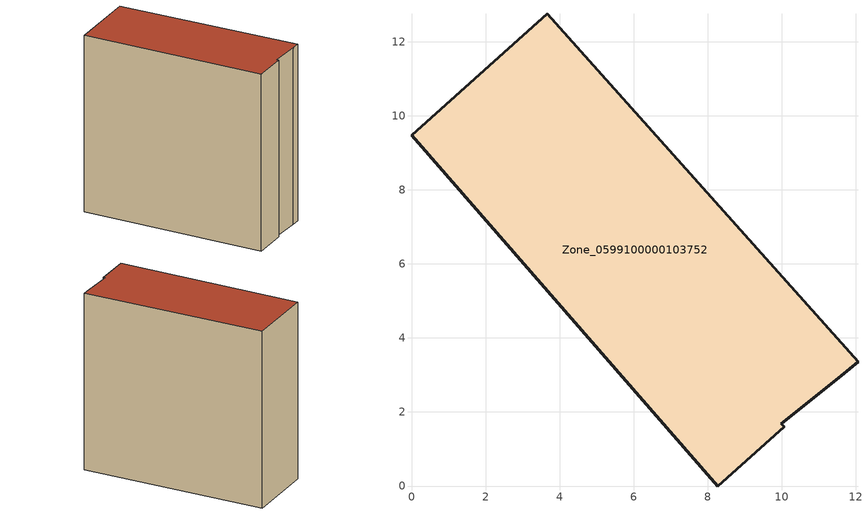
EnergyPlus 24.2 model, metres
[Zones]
Zone_0599100000103752
 floor ground (C_G): 10.07,1.6 8.27,0 0,9.47 3.66,12.75 12.06,3.36 11.6,2.98 9.99,1.68 z0
 wall outside (C_F): 11.6,2.98 12.06,3.36 3.66,12.75 0,9.47 8.27,0 10.07,1.6 9.99,1.68 11.6,2.98 z0:12.26
 roof outside (C_R): 8.27,0 10.07,1.6 9.99,1.68 11.6,2.98 12.06,3.36 3.66,12.75 0,9.47 z12.26
[BUILDING]
Pand.0599100000103752: North Axis=0; Terrain=City; Loads Convergence Tolerance Value=0.04; Temperature Convergence Tolerance Value=0.4; Solar Distribution=FullExterior; Maximum Number of Warmup Days=25; Minimum Number of Warmup Days=1
[Site:Location]
Rotterdam.The.Hague.AP_ZH_NLD Design_Conditions: Latitude=51.96; Longitude=4.45; Time Zone=1; Elevation=-4.5
[SITE:GROUNDTEMPERATURE:BUILDINGSURFACE]
18, 18, 18, 18, 18, 18, 18, 18, 18, 18, 18, 18
[MATERIAL] Thermal Absorptance=0.9; Solar Absorptance=0.7; Visible Absorptance=0.7
Name | Roughness | Thickness | Conductivity | Density | Specific Heat
G.TC.1946 | MediumSmooth | 0.15 | 1 | 540 | 1210
F.TC.1946 | Rough | 0.3 | 0.857143 | 1920 | 840
R.TC.1946 | MediumRough | 0.2 | 0.909091 | 1500 | 1000
[CONSTRUCTION]
C_G: G.TC.1946
C_F: F.TC.1946
C_R: R.TC.1946
[ZONE]
Zone_0599100000103752: Type=1; Multiplier=1; Ceiling Height=Autocalculate; Volume=Autocalculate; Floor Area=autocalculate; Part of Total Floor Area=Yes
[ZONEINFILTRATION:DESIGNFLOWRATE]
Infil_Zone_0599100000103752: Zone or ZoneList or Space or SpaceList=Zone_0599100000103752; Schedule=AlwaysOn; Design Flow Rate Calculation Method=Flow/Area; Flow Rate per Floor Area=0.003; Constant Term Coefficient=1; Temperature Term Coefficient=0; Velocity Term Coefficient=0; Velocity Squared Term Coefficient=0
[HVACTEMPLATE:ZONE:IDEALLOADSAIRSYSTEM]
Zone_0599100000103752: Maximum Heating Supply Air Temperature=50; Minimum Cooling Supply Air Temperature=13; Maximum Heating Supply Air Humidity Ratio=0.0156; Minimum Cooling Supply Air Humidity Ratio=0.0077; Heating Limit=NoLimit; Cooling Limit=NoLimit; Dehumidification Control Type=ConstantSensibleHeatRatio; Cooling Sensible Heat Ratio=0.7; Dehumidification Setpoint=60; Humidification Control Type=None; Humidification Setpoint=30; Outdoor Air Method=None; Outdoor Air Flow Rate per Person=0.00944; Outdoor Air Flow Rate per Zone Floor Area=0; Outdoor Air Flow Rate per Zone=0; Demand Controlled Ventilation Type=None; Outdoor Air Economizer Type=NoEconomizer; Heat Recovery Type=None; Sensible Heat Recovery Effectiveness=0.7; Latent Heat Recovery Effectiveness=0.65
[ZONECONTROL:THERMOSTAT]
ThermostatControl_Zone_0599100000103752: Zone or ZoneList=Zone_0599100000103752; Control Type Schedule=DualSetpointControlType; Control 1=Thermostat_Zone_0599100000103752; Temperature Difference Between Cutout And Setpoint=0
[THERMOSTATSETPOINT:DUALSETPOINT]
Thermostat_Zone_0599100000103752: Heating Setpoint Temperature Schedule=HeatingSetpoint_Zone_0599100000103752; Cooling Setpoint Temperature Schedule=CoolingSetpoint_Zone_0599100000103752
[SCHEDULE:COMPACT]
HeatingSetpoint_Zone_0599100000103752: Through: 12/31, For: AllDays, Until: 24:00, 21
CoolingSetpoint_Zone_0599100000103752: Through: 12/31, For: AllDays, Until: 24:00, 24
DualSetpointControlType: Through: 12/31, For: AllDays, Until: 24:00, 4
AlwaysOn: Through: 12/31, For: AllDays, Until: 24:00, 1
